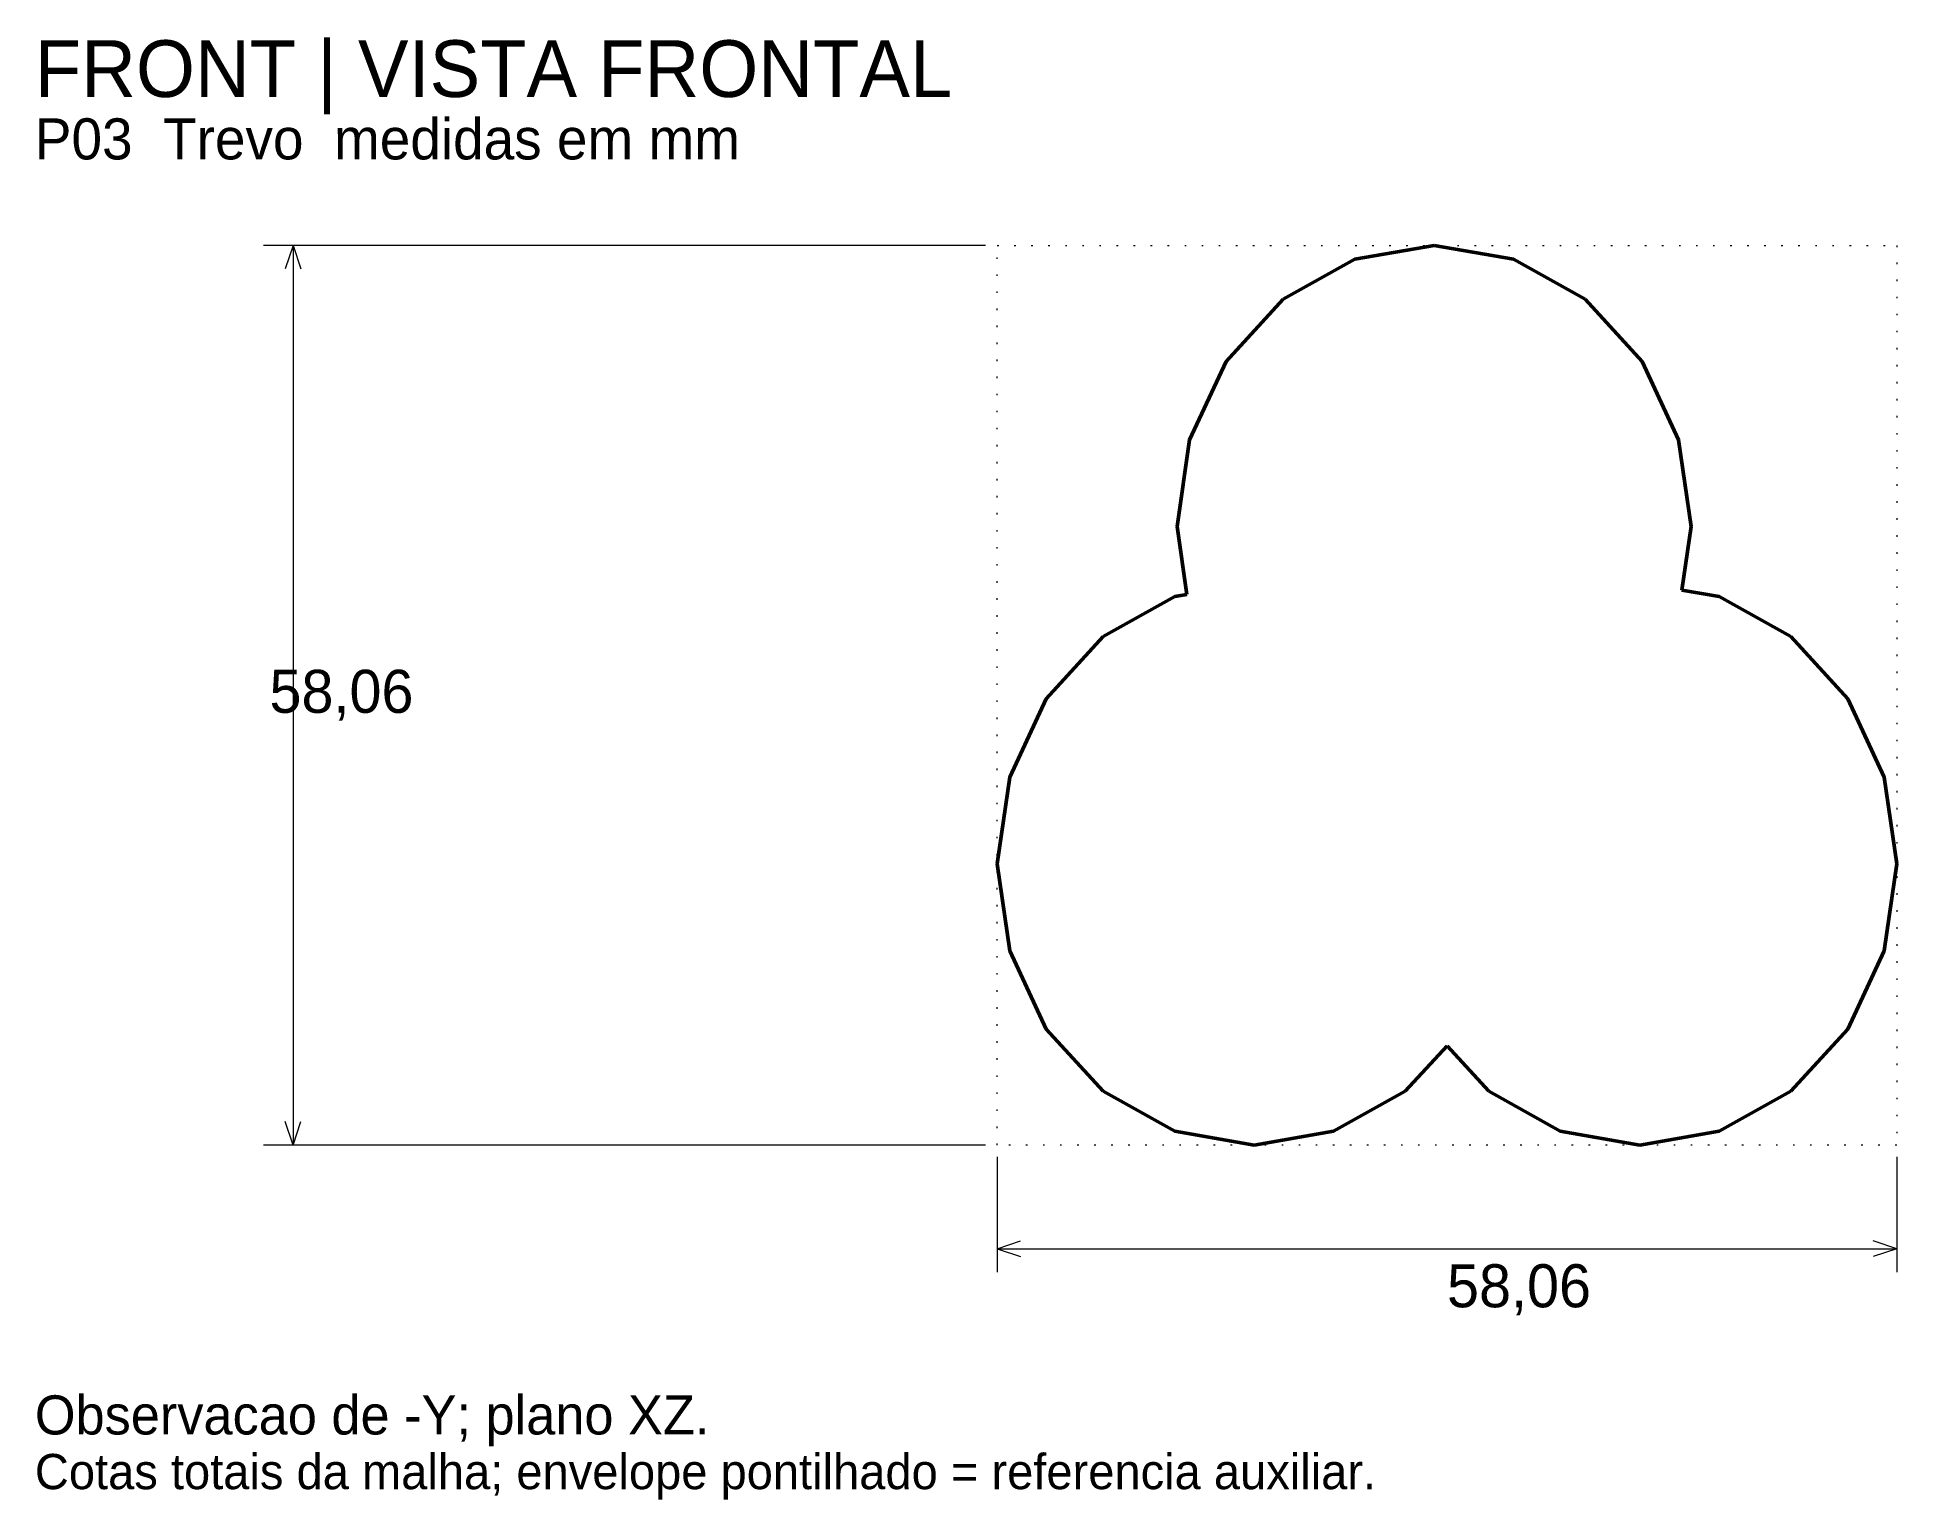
# Model space of a CAD drawing. Header units: millimetres. Extents: x 5 to 125, y 2 to 96.
import ezdxf

# ---------------------------------------------------------------- set-up
doc = ezdxf.new("R2010")
doc.units = ezdxf.units.MM
doc.linetypes.add('DOTTED', pattern=[1, 0, -1])
doc.linetypes.add('HIDDEN', pattern=[4.5, 3, -1.5])
for name, color, linetype, lineweight in [('HIDDEN', 8, 'HIDDEN', 25), ('REFERENCE', 8, 'DOTTED', 13), ('TEXT', 7, 'CONTINUOUS', 18), ('THIN', 7, 'CONTINUOUS', 18), ('VISIBLE', 7, 'CONTINUOUS', 50)]:
    doc.layers.add(name, color=color, linetype=linetype, lineweight=lineweight)

msp = doc.modelspace()

# ---------------------------------------------------------------- linework, layer by layer
at = {"layer": 'HIDDEN'}
for p, q in [((85.35, 79.21), (89.97, 81.79)), ((89.97, 81.79), (95.1, 82.67)), ((95.1, 82.67), (100.22, 81.79)), ((100.22, 81.79), (104.85, 79.21)), ((81.68, 75.19), (85.35, 79.21)), ((104.85, 79.21), (108.52, 75.19)), ((79.32, 70.14), (81.68, 75.19)), ((108.52, 75.19), (110.87, 70.14)), ((78.51, 64.53), (79.32, 70.14)), ((110.87, 70.14), (111.68, 64.53)), ((78.51, 64.53), (79.14, 60.15)), ((111.09, 60.43), (111.68, 64.53)), ((73.73, 57.43), (78.36, 60.01)), ((78.36, 60.01), (79.14, 60.15)), ((111.09, 60.43), (113.49, 60.01)), ((113.49, 60.01), (118.12, 57.43)), ((70.06, 53.42), (73.73, 57.43)), ((118.12, 57.43), (121.79, 53.42)), ((67.71, 48.36), (70.06, 53.42)), ((121.79, 53.42), (124.14, 48.36)), ((66.9, 42.76), (67.71, 48.36)), ((124.14, 48.36), (124.96, 42.76)), ((66.9, 42.76), (67.71, 37.15)), ((124.14, 37.15), (124.96, 42.76)), ((67.71, 37.15), (70.06, 32.09)), ((121.79, 32.09), (124.14, 37.15)), ((70.06, 32.09), (73.73, 28.08)), ((118.12, 28.08), (121.79, 32.09)), ((93.23, 28.08), (95.93, 31.02)), ((95.93, 31.02), (98.62, 28.08)), ((73.73, 28.08), (78.36, 25.5)), ((88.61, 25.5), (93.23, 28.08)), ((98.62, 28.08), (103.24, 25.5)), ((113.49, 25.5), (118.12, 28.08)), ((78.36, 25.5), (83.48, 24.61)), ((83.48, 24.61), (88.61, 25.5)), ((103.24, 25.5), (108.37, 24.61)), ((108.37, 24.61), (113.49, 25.5))]:
    msp.add_line(p, q, dxfattribs=at)
at = {"layer": 'REFERENCE'}
for p, q in [((66.9, 82.67), (124.96, 82.67)), ((66.9, 24.61), (66.9, 82.67)), ((124.96, 82.67), (124.96, 24.61)), ((124.96, 24.61), (66.9, 24.61))]:
    msp.add_line(p, q, dxfattribs=at)
at = {"layer": 'THIN'}
for p, q in [((66.14, 82.67), (19.56, 82.67)), ((21.46, 82.67), (20.95, 81.16)), ((21.46, 82.67), (21.46, 24.61)), ((21.46, 82.67), (21.96, 81.16)), ((21.46, 24.61), (20.95, 26.13)), ((21.46, 24.61), (21.96, 26.13)), ((66.14, 24.61), (19.56, 24.61)), ((66.9, 23.86), (66.9, 16.41)), ((124.96, 23.86), (124.96, 16.41)), ((66.9, 17.92), (68.41, 18.43)), ((124.96, 17.92), (123.44, 18.43)), ((66.9, 17.92), (124.96, 17.92)), ((66.9, 17.92), (68.41, 17.42)), ((124.96, 17.92), (123.44, 17.42))]:
    msp.add_line(p, q, dxfattribs=at)
at = {"layer": 'VISIBLE'}
for p, q in [((85.35, 79.21), (89.97, 81.79)), ((89.97, 81.79), (95.1, 82.67)), ((95.1, 82.67), (100.22, 81.79)), ((100.22, 81.79), (104.85, 79.21)), ((81.68, 75.19), (85.35, 79.21)), ((104.85, 79.21), (108.52, 75.19)), ((79.32, 70.14), (81.68, 75.19)), ((108.52, 75.19), (110.87, 70.14)), ((78.51, 64.53), (79.32, 70.14)), ((110.87, 70.14), (111.68, 64.53)), ((78.51, 64.53), (79.14, 60.15)), ((111.09, 60.43), (111.68, 64.53)), ((73.73, 57.43), (78.36, 60.01)), ((78.36, 60.01), (79.14, 60.15)), ((111.09, 60.43), (113.49, 60.01)), ((113.49, 60.01), (118.12, 57.43)), ((70.06, 53.42), (73.73, 57.43)), ((118.12, 57.43), (121.79, 53.42)), ((67.71, 48.36), (70.06, 53.42)), ((121.79, 53.42), (124.14, 48.36)), ((66.9, 42.76), (67.71, 48.36)), ((124.14, 48.36), (124.96, 42.76)), ((66.9, 42.76), (67.71, 37.15)), ((124.14, 37.15), (124.96, 42.76)), ((67.71, 37.15), (70.06, 32.09)), ((121.79, 32.09), (124.14, 37.15)), ((70.06, 32.09), (73.73, 28.08)), ((118.12, 28.08), (121.79, 32.09)), ((93.23, 28.08), (95.93, 31.02)), ((95.93, 31.02), (98.62, 28.08)), ((73.73, 28.08), (78.36, 25.5)), ((88.61, 25.5), (93.23, 28.08)), ((98.62, 28.08), (103.24, 25.5)), ((113.49, 25.5), (118.12, 28.08)), ((78.36, 25.5), (83.48, 24.61)), ((83.48, 24.61), (88.61, 25.5)), ((103.24, 25.5), (108.37, 24.61)), ((108.37, 24.61), (113.49, 25.5))]:
    msp.add_line(p, q, dxfattribs=at)

# ---------------------------------------------------------------- texts
at = {"layer": 'TEXT'}
for s, height, p in [('FRONT | VISTA FRONTAL', 3.6603, (4.8, 92.26)), ('P03  Trevo  medidas em mm', 2.6506, (4.8, 88.23)), ('58,06', 2.777, (19.94, 52.51)), ('58,06', 2.777, (95.93, 14.14)), ('Observacao de -Y; plano XZ.', 2.5243, (4.8, 5.93)), ('Cotas totais da malha; envelope pontilhado = referencia auxiliar.', 2.2719, (4.8, 2.4))]:
    msp.add_text(s, height=height, dxfattribs=at).set_placement(p)

doc.saveas('drawing.dxf')
